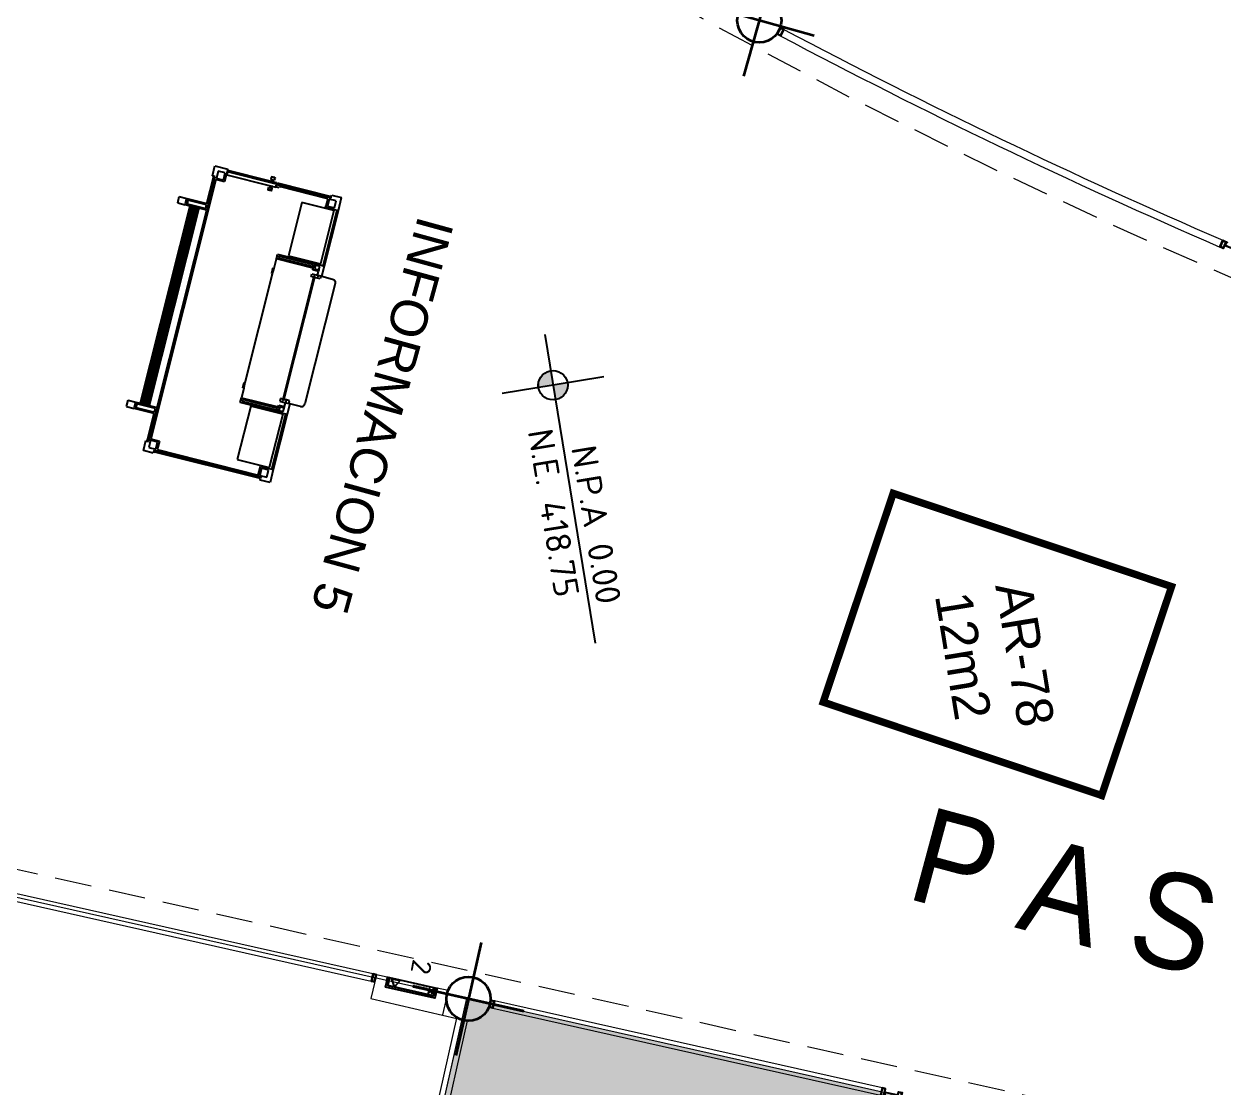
# Model space of a CAD drawing. Header units: metres. Extents: x 2 to 659295185, y -28 to 1124222152.
# Drawn here: x 655429.4 to 655445.74, y 1126640.2 to 1126654.69 of the extents above; entities that cross this region are included whole.
import ezdxf
from ezdxf.enums import TextEntityAlignment as Align

# ---------------------------------------------------------------- set-up
doc = ezdxf.new("R2010")
doc.units = ezdxf.units.M
doc.header["$MEASUREMENT"] = 0
for name, pattern in [('CCSM_C1_CUERPO HP$0$CONTINUA', [0]), ('CONTINUA', [0]), ('DASHED', [0.75, 0.5, -0.25])]:
    doc.linetypes.add(name, pattern=pattern)
doc.layers.get('0').update_dxf_attribs({"linetype": 'CONTINUOUS'})
doc.layers.add('CCSM_C1_CUERPO HP$0$A-AREAS COMERCIALES', color=151, linetype='CONTINUOUS', plot=False)
doc.layers.add('CCSM_C1_CUERPO HP$0$CCLA CORRECCIONES', color=40, linetype='CONTINUOUS', plot=False)
for name, color, linetype in [('CCSM_C1_CUERPO HP$0$A-EQUIPOS', 8, 'CONTINUOUS'), ('CCSM_C1_CUERPO HP$0$A-FRENTE DE LOCAL', 4, 'CONTINUOUS'), ('CCSM_C1_CUERPO HP$0$A-LOCAL ID', 7, 'CONTINUOUS'), ('CCSM_C1_CUERPO HP$0$A-MARCOS LOCALES', 4, 'CONTINUOUS'), ('CCSM_C1_CUERPO HP$0$A-PARED', 2, 'CCSM_C1_CUERPO HP$0$CONTINUA'), ('CCSM_C1_CUERPO HP$0$A-TEXTOS NIVELES', 7, 'CONTINUOUS'), ('CCSM_C1_CUERPO HP$0$ID_AREA EXACTA', 7, 'CONTINUOUS'), ('CCSM_C1_CUERPO HP$0$ID_Nº LOCAL', 7, 'CONTINUOUS'), ('CCSM_C1_CUERPO HP$0$ID_RUBRO', 7, 'CONTINUOUS'), ('CCSM_C1_CUERPO HP$0$ID_USO', 7, 'CONTINUOUS'), ('CCSM_XREF KIOSKOSE$0$Kiosco General', 154, 'CONTINUOUS'), ('CCSM_XREF KIOSKOSE$0$Kiosko de Inf', 42, 'CONTINUOUS'), ('modulo informacion', 7, 'CONTINUOUS'), ('SectionCutEdges', 1, 'CONTINUOUS')]:
    doc.layers.add(name, color=color, linetype=linetype)
for name, color, linetype, lineweight in [('CCSM_C1_CUERPO HP$0$ENUMERACIÓN DE CAJETIN DE EXTINSIÓN', 8, 'CONTINUOUS', 0), ('CCSM_XREF ESTRUCTURA15$0$E-CH-COLUMNA', 2, 'CONTINUOUS', 35), ('LOCALES PROPIOS', 101, 'CONTINUA', 0)]:
    doc.layers.add(name, color=color, linetype=linetype, lineweight=lineweight)
doc.styles.add('CCSM_C1_CUERPO HP$0$ROMANS', font='romans__.ttf')
doc.styles.add('CCSM_C1_CUERPO HP$0$sigo', font='arial.ttf', dxfattribs={"width": 0.9})
doc.styles.add('CCSM_C1_CUERPO HP$0$Standard', font='txt_____.ttf')
doc.styles.add('CCSM_XREF KIOSKOSE$0$Standard', font='txt')

# ---------------------------------------------------------------- blocks, each defined once
blk = doc.blocks.new('CCSM_C1_CUERPO HP$0$MARCO LOCAL-PARED')
for points in [[(655585.328, 1126575.539), (655585.378, 1126575.539), (655585.378, 1126575.439), (655585.328, 1126575.439)], [(655585.333, 1126575.534), (655585.373, 1126575.534), (655585.373, 1126575.444), (655585.333, 1126575.444)], [(655585.393, 1126575.539), (655585.393, 1126575.534), (655585.383, 1126575.534), (655585.383, 1126575.489), (655585.553, 1126575.489), (655585.553, 1126575.534), (655585.543, 1126575.534), (655585.543, 1126575.539), (655585.558, 1126575.539), (655585.558, 1126575.484), (655585.378, 1126575.484), (655585.378, 1126575.539)], [(655585.608, 1126575.539), (655585.558, 1126575.539), (655585.558, 1126575.439), (655585.608, 1126575.439)], [(655585.603, 1126575.534), (655585.563, 1126575.534), (655585.563, 1126575.444), (655585.603, 1126575.444)]]:
    blk.add_lwpolyline(points, close=True)
blk = doc.blocks.new('CCSM_C1_CUERPO HP$0$MARCO LOCAL-COLUMNA')
at = {"layer": 'CCSM_C1_CUERPO HP$0$A-MARCOS LOCALES'}
for points in [[(655585.123, 1126575.588), (655585.173, 1126575.588), (655585.173, 1126575.488), (655585.123, 1126575.488)], [(655585.128, 1126575.583), (655585.168, 1126575.583), (655585.168, 1126575.493), (655585.128, 1126575.493)]]:
    blk.add_lwpolyline(points, close=True, dxfattribs=at)
blk = doc.blocks.new('CCSM_C1_CUERPO HP$0$nivel para plantas')
h = blk.add_hatch(color=251)
h.paths.add_polyline_path([(0.2, 0, 0.414214), (0, 0.2), (0, 0)])
h.paths.add_polyline_path([(0, 0), (-0.2, 0, 0.414214), (0, -0.2)])
at = {"color": 251}
blk.add_line((-0.7, 0), (3.56, 0), dxfattribs=at)
blk.add_lwpolyline([(0, 0.7), (0, 0), (0, -0.7)], dxfattribs=at)
blk.add_circle((0, 0), 0.2, dxfattribs=at)
at = {"char_height": 0.34, "attachment_point": 1, "style": 'CCSM_C1_CUERPO HP$0$Standard'}
for s, insert, width in [('{\\Fromans|c0;\\C7;N.P.A 0.00}', (0.877, 0.444), 2.70141), ('{\\Fromans|c0;N.E. 418.75}', (0.56, -0.104), 3.02544)]:
    blk.add_mtext(s, dxfattribs=dict(at, insert=insert, width=width))
blk = doc.blocks.new('CCSM_C1_CUERPO HP$0$IDENT LOCAL')
at = {"layer": 'CCSM_C1_CUERPO HP$0$ID_AREA EXACTA', "style": 'CCSM_C1_CUERPO HP$0$ROMANS'}
blk.add_attdef('AREA-EXACTA', text='', height=0.5, dxfattribs=at).set_placement((0, 1.245), align=Align.BOTTOM_CENTER)
at = {"layer": 'CCSM_C1_CUERPO HP$0$ID_Nº LOCAL', "style": 'CCSM_C1_CUERPO HP$0$ROMANS'}
blk.add_attdef('NºLOCAL', text='', height=0.7, dxfattribs=at).set_placement((0, 2.05), align=Align.BOTTOM_CENTER)
at = {"layer": 'CCSM_C1_CUERPO HP$0$ID_RUBRO', "style": 'CCSM_C1_CUERPO HP$0$ROMANS'}
blk.add_attdef('RUBRO', text='', height=0.35, dxfattribs=at).set_placement((0, 0.395), align=Align.BOTTOM_CENTER)
at = {"layer": 'CCSM_C1_CUERPO HP$0$ID_USO', "style": 'CCSM_C1_CUERPO HP$0$ROMANS'}
blk.add_attdef('USO', text='', height=0.35, dxfattribs=at).set_placement((0, -0.455), align=Align.BOTTOM_CENTER)
blk = doc.blocks.new('CCSM_C1_CUERPO HP$0$CAJA DE MANGUERA')
for points in [[(0.444, 0.073), (0.473, -0.106), (0.44, -0.111), (0.417, 0.034), (-0.406, -0.1), (-0.382, -0.246), (-0.415, -0.251), (-0.444, -0.073)], [(0.417, 0.034), (0.44, -0.111), (-0.382, -0.246), (-0.406, -0.1)], [(0.299, 0.008), (0.393, -0.108), (0.246, -0.132)], [(-0.378, -0.123), (-0.288, -0.201), (-0.303, -0.111), (-0.363, -0.214)]]:
    blk.add_lwpolyline(points, close=True)
for points in [[(-0.295, -0.156), (-0.019, -0.111), (-0.012, -0.152)], [(-0.248, -0.149), (-0.241, -0.193)], [(-0.196, -0.14), (-0.189, -0.185)], [(-0.151, -0.133), (-0.144, -0.177)], [(-0.107, -0.125), (-0.1, -0.17)], [(-0.062, -0.118), (-0.055, -0.163)]]:
    blk.add_lwpolyline(points)
blk = doc.blocks.new('CCSM_XREF ESTRUCTURA15$0$CCSM_COLUM REDONDA')
at = {"color": 5}
for p, q in [((0, 0.774), (0, -0.774)), ((-0.789, 0), (0.789, 0))]:
    blk.add_line(p, q, dxfattribs=at)
blk.add_circle((0, 0), 0.3)
blk = doc.blocks.new('modulo informacion')
for p, q in [((398.862, -51.783), (398.143, -52.085)), ((398.862, -51.783), (398.854, -51.765)), ((398.878, -51.82), (398.862, -51.783)), ((396.32, -52.612), (397.878, -51.958)), ((397.891, -51.954), (397.878, -51.958)), ((397.904, -51.954), (397.891, -51.954)), ((397.916, -51.958), (397.904, -51.954)), ((397.928, -51.964), (397.916, -51.958)), ((397.937, -51.973), (397.928, -51.964)), ((397.943, -51.985), (397.937, -51.973)), ((397.943, -51.985), (398.002, -52.123)), ((399.038, -52.241), (398.864, -51.826)), ((399.038, -51.84), (399.056, -51.832)), ((399.618, -53.223), (399.038, -51.84)), ((398.143, -52.085), (398.135, -52.067)), ((398.158, -52.122), (398.143, -52.085)), ((398.172, -52.116), (398.346, -52.531)), ((398.023, -52.174), (397.986, -52.189)), ((398.025, -52.178), (398.023, -52.174)), ((398.094, -52.149), (398.075, -52.157)), ((398.346, -52.531), (399.038, -52.241)), ((396.293, -52.639), (396.299, -52.628)), ((396.299, -52.628), (396.309, -52.619)), ((396.309, -52.619), (396.32, -52.612)), ((396.29, -52.652), (396.293, -52.639)), ((396.29, -52.665), (396.29, -52.652)), ((396.293, -52.677), (396.29, -52.665)), ((396.351, -52.816), (396.293, -52.677)), ((398.136, -52.782), (396.727, -53.374)), ((398.153, -52.775), (398.136, -52.782)), ((398.142, -52.795), (398.136, -52.782)), ((398.154, -52.789), (398.142, -52.795)), ((398.193, -52.758), (398.153, -52.775)), ((398.155, -52.781), (398.153, -52.775)), ((398.172, -52.782), (398.154, -52.789)), ((398.154, -52.789), (398.154, -52.789)), ((398.154, -52.789), (398.155, -52.79)), ((398.154, -52.789), (398.154, -52.789)), ((398.206, -52.768), (398.155, -52.79)), ((398.169, -52.775), (398.155, -52.781)), ((398.196, -52.764), (398.169, -52.775)), ((398.172, -52.781), (398.169, -52.775)), ((398.206, -52.767), (398.172, -52.781)), ((398.206, -52.768), (398.172, -52.782)), ((398.172, -52.781), (398.172, -52.782)), ((398.209, -52.751), (398.193, -52.758)), ((398.193, -52.758), (398.196, -52.764)), ((398.215, -52.764), (398.206, -52.767)), ((398.206, -52.767), (398.206, -52.768)), ((398.206, -52.768), (398.206, -52.768)), ((398.209, -52.751), (398.331, -52.7)), ((398.215, -52.763), (398.209, -52.751)), ((396.225, -52.89), (395.506, -53.192)), ((396.225, -52.89), (396.217, -52.872)), ((396.241, -52.927), (396.225, -52.89)), ((396.401, -53.348), (396.227, -52.933)), ((396.305, -52.9), (396.324, -52.892)), ((396.372, -52.866), (396.409, -52.851)), ((396.374, -52.871), (396.372, -52.866)), ((396.291, -52.996), (396.283, -52.977)), ((395.506, -53.192), (395.498, -53.174)), ((395.521, -53.229), (395.506, -53.192)), ((395.535, -53.223), (395.709, -53.638)), ((399.618, -53.223), (399.637, -53.215)), ((395.423, -53.357), (395.405, -53.365)), ((395.718, -54.058), (395.423, -53.357)), ((395.542, -53.329), (395.549, -53.348)), ((395.709, -53.638), (396.401, -53.348)), ((396.654, -53.404), (396.533, -53.455)), ((396.67, -53.397), (396.654, -53.404)), ((396.659, -53.417), (396.654, -53.404)), ((396.672, -53.412), (396.659, -53.417)), ((396.711, -53.38), (396.67, -53.397)), ((396.673, -53.404), (396.67, -53.397)), ((396.674, -53.411), (396.672, -53.412)), ((396.672, -53.412), (396.672, -53.412)), ((396.672, -53.412), (396.673, -53.412)), ((396.672, -53.412), (396.672, -53.412)), ((396.724, -53.39), (396.673, -53.412)), ((396.687, -53.398), (396.673, -53.404)), ((396.69, -53.404), (396.674, -53.411)), ((396.674, -53.411), (396.674, -53.411)), ((396.714, -53.387), (396.687, -53.398)), ((396.69, -53.404), (396.687, -53.398)), ((396.724, -53.389), (396.69, -53.404)), ((396.724, -53.39), (396.69, -53.404)), ((396.69, -53.404), (396.69, -53.404)), ((396.727, -53.374), (396.711, -53.38)), ((396.711, -53.38), (396.714, -53.387)), ((396.732, -53.386), (396.724, -53.389)), ((396.724, -53.389), (396.724, -53.39)), ((396.724, -53.39), (396.724, -53.39)), ((396.732, -53.386), (396.727, -53.374)), ((399.21, -53.503), (399.565, -53.354)), ((399.573, -53.372), (399.565, -53.354)), ((396.622, -54.727), (399.176, -53.655)), ((396.626, -54.737), (399.18, -53.664)), ((396.626, -54.736), (399.18, -53.664)), ((396.633, -54.752), (399.187, -53.68)), ((396.633, -54.752), (399.187, -53.68)), ((396.639, -54.768), (399.193, -53.695)), ((396.639, -54.768), (399.193, -53.696)), ((396.646, -54.783), (399.2, -53.711)), ((396.646, -54.784), (399.2, -53.712)), ((396.652, -54.799), (399.206, -53.727)), ((396.653, -54.8), (399.207, -53.728)), ((396.659, -54.816), (399.213, -53.743)), ((396.659, -54.815), (399.213, -53.743)), ((396.663, -54.825), (399.217, -53.753)), ((396.666, -54.831), (399.22, -53.759)), ((399.308, -53.789), (399.301, -53.77)), ((399.368, -53.88), (399.327, -53.781)), ((399.285, -53.914), (399.244, -53.816)), ((399.262, -53.808), (399.255, -53.79)), ((399.281, -53.916), (399.281, -53.917)), ((399.368, -53.88), (399.285, -53.914)), ((399.373, -53.878), (399.373, -53.878)), ((395.719, -54.062), (395.986, -54.698)), ((395.727, -54.058), (395.733, -54.056)), ((395.727, -54.059), (395.727, -54.058)), ((395.747, -54.051), (395.729, -54.059)), ((395.733, -54.056), (395.742, -54.052)), ((395.733, -54.055), (395.734, -54.054)), ((395.733, -54.056), (395.733, -54.055)), ((395.734, -54.052), (395.735, -54.051)), ((395.734, -54.053), (395.734, -54.052)), ((395.734, -54.054), (395.734, -54.053)), ((395.735, -54.05), (395.736, -54.049)), ((395.735, -54.051), (395.735, -54.05)), ((395.735, -54.051), (395.735, -54.051)), ((395.736, -54.048), (395.737, -54.047)), ((395.736, -54.049), (395.736, -54.048)), ((395.737, -54.045), (395.738, -54.044)), ((395.737, -54.047), (395.737, -54.045)), ((395.738, -54.044), (395.739, -54.043)), ((395.741, -54.048), (395.739, -54.043)), ((395.742, -54.052), (395.741, -54.048)), ((395.742, -54.052), (395.746, -54.05)), ((395.746, -54.05), (395.759, -54.045)), ((395.746, -54.051), (395.746, -54.05)), ((395.756, -54.047), (395.759, -54.046)), ((395.759, -54.046), (395.759, -54.045)), ((395.773, -54.087), (395.778, -54.088)), ((395.778, -54.088), (395.784, -54.103)), ((395.804, -54.094), (395.784, -54.103)), ((395.789, -54.114), (395.784, -54.103)), ((395.808, -54.105), (395.789, -54.114)), ((395.825, -54.063), (395.796, -54.077)), ((395.804, -54.094), (395.796, -54.077)), ((395.808, -54.105), (395.804, -54.094)), ((395.816, -54.123), (395.808, -54.105)), ((395.832, -54.064), (395.825, -54.063)), ((395.825, -54.063), (395.846, -54.112)), ((395.832, -54.064), (395.85, -54.107)), ((395.85, -54.107), (395.846, -54.112)), ((395.66, -54.136), (395.664, -54.13)), ((395.66, -54.136), (395.678, -54.179)), ((395.664, -54.13), (395.694, -54.12)), ((395.664, -54.13), (395.685, -54.18)), ((395.678, -54.179), (395.685, -54.18)), ((395.685, -54.18), (395.714, -54.166)), ((395.702, -54.137), (395.694, -54.12)), ((395.702, -54.137), (395.722, -54.129)), ((395.706, -54.148), (395.702, -54.137)), ((395.706, -54.148), (395.726, -54.14)), ((395.714, -54.166), (395.706, -54.148)), ((395.718, -54.11), (395.715, -54.114)), ((395.715, -54.114), (395.722, -54.129)), ((395.722, -54.129), (395.726, -54.14)), ((395.732, -54.155), (395.726, -54.14)), ((395.737, -54.156), (395.732, -54.155)), ((395.795, -54.129), (395.789, -54.114)), ((395.792, -54.133), (395.795, -54.129)), ((395.846, -54.112), (395.816, -54.123)), ((396.023, -54.679), (396.024, -54.678)), ((396.023, -54.681), (396.023, -54.679)), ((396.023, -54.682), (396.023, -54.681)), ((396.023, -54.683), (396.023, -54.682)), ((396.024, -54.684), (396.023, -54.683)), ((396.024, -54.678), (396.025, -54.677)), ((396.025, -54.685), (396.024, -54.684)), ((396.025, -54.677), (396.026, -54.677)), ((396.026, -54.686), (396.025, -54.685)), ((396.026, -54.677), (396.027, -54.676)), ((396.027, -54.686), (396.026, -54.686)), ((396.027, -54.676), (396.029, -54.676)), ((396.029, -54.686), (396.027, -54.686)), ((396.029, -54.676), (396.03, -54.677)), ((396.03, -54.686), (396.029, -54.686)), ((396.03, -54.677), (396.031, -54.677)), ((396.031, -54.685), (396.03, -54.686)), ((396.031, -54.677), (396.032, -54.678)), ((396.032, -54.684), (396.031, -54.685)), ((396.032, -54.678), (396.033, -54.679)), ((396.033, -54.683), (396.032, -54.684)), ((396.033, -54.679), (396.033, -54.681)), ((396.033, -54.681), (396.033, -54.682)), ((396.033, -54.682), (396.033, -54.683)), ((396.49, -54.645), (396.135, -54.794)), ((396.135, -54.794), (396.143, -54.812)), ((396.648, -55.022), (396.607, -54.923)), ((396.625, -54.916), (396.618, -54.897)), ((396.671, -54.896), (396.664, -54.878)), ((396.731, -54.987), (396.69, -54.888)), ((396.644, -55.024), (396.644, -55.024)), ((396.731, -54.987), (396.648, -55.022)), ((396.736, -54.985), (396.736, -54.985))]:
    blk.add_line(p, q)
at = {"layer": 'SectionCutEdges'}
for p, q in [((398.135, -52.067), (398.854, -51.765)), ((398.854, -51.765), (399.02, -51.695)), ((398.878, -51.82), (398.864, -51.826)), ((398.924, -51.931), (398.878, -51.82)), ((398.988, -51.774), (398.896, -51.812)), ((398.896, -51.812), (398.935, -51.905)), ((399.027, -51.866), (398.988, -51.774)), ((399.02, -51.695), (399.075, -51.824)), ((398.172, -52.116), (398.864, -51.826)), ((399.035, -51.884), (398.924, -51.931)), ((398.935, -51.905), (399.027, -51.866)), ((399.027, -51.866), (399.035, -51.884)), ((399.584, -53.194), (399.035, -51.884)), ((399.075, -51.824), (399.056, -51.832)), ((399.056, -51.832), (399.637, -53.215)), ((398.007, -52.135), (397.97, -52.15)), ((398.002, -52.123), (398.135, -52.067)), ((398.002, -52.123), (398.007, -52.135)), ((398.023, -52.174), (398.007, -52.135)), ((398.14, -52.13), (398.094, -52.149)), ((398.164, -52.187), (398.14, -52.13)), ((398.172, -52.116), (398.158, -52.122)), ((398.158, -52.122), (398.391, -52.675)), ((396.424, -52.887), (398.001, -52.225)), ((398.005, -52.234), (396.428, -52.896)), ((397.97, -52.15), (397.986, -52.189)), ((397.986, -52.189), (398.001, -52.225)), ((398.001, -52.225), (398.019, -52.217)), ((398.001, -52.225), (398.005, -52.234)), ((398.023, -52.226), (398.005, -52.234)), ((398.005, -52.234), (398.02, -52.27)), ((398.019, -52.217), (398.023, -52.226)), ((398.02, -52.27), (398.057, -52.254)), ((398.025, -52.178), (398.023, -52.174)), ((398.075, -52.157), (398.025, -52.178)), ((398.057, -52.254), (398.025, -52.178)), ((398.107, -52.233), (398.075, -52.157)), ((398.094, -52.149), (398.118, -52.207)), ((398.13, -52.223), (398.107, -52.233)), ((398.118, -52.207), (398.164, -52.187)), ((398.13, -52.223), (398.149, -52.215)), ((398.331, -52.7), (398.13, -52.223)), ((398.172, -52.206), (398.149, -52.215)), ((398.149, -52.215), (398.341, -52.674)), ((398.172, -52.206), (398.164, -52.187)), ((398.365, -52.665), (398.172, -52.206)), ((398.391, -52.675), (398.331, -52.7)), ((398.341, -52.674), (398.365, -52.665)), ((396.217, -52.872), (395.498, -53.174)), ((395.535, -53.223), (396.227, -52.933)), ((396.351, -52.816), (396.217, -52.872)), ((396.241, -52.927), (396.227, -52.933)), ((396.473, -53.48), (396.241, -52.927)), ((396.305, -52.9), (396.259, -52.919)), ((396.259, -52.919), (396.283, -52.977)), ((396.283, -52.977), (396.329, -52.958)), ((396.329, -52.958), (396.305, -52.9)), ((396.374, -52.871), (396.324, -52.892)), ((396.324, -52.892), (396.356, -52.968)), ((396.351, -52.816), (396.356, -52.828)), ((396.356, -52.828), (396.393, -52.812)), ((396.356, -52.828), (396.372, -52.866)), ((396.374, -52.871), (396.372, -52.866)), ((396.406, -52.947), (396.374, -52.871)), ((396.393, -52.812), (396.409, -52.851)), ((396.424, -52.887), (396.406, -52.894)), ((396.406, -52.894), (396.41, -52.904)), ((396.443, -52.932), (396.406, -52.947)), ((396.409, -52.851), (396.424, -52.887)), ((396.41, -52.904), (396.428, -52.896)), ((396.428, -52.896), (396.424, -52.887)), ((396.428, -52.896), (396.443, -52.932)), ((396.314, -52.986), (396.291, -52.996)), ((396.291, -52.996), (396.484, -53.454)), ((396.333, -52.978), (396.314, -52.986)), ((396.507, -53.445), (396.314, -52.986)), ((396.356, -52.968), (396.333, -52.978)), ((396.333, -52.978), (396.533, -53.455)), ((395.498, -53.174), (395.332, -53.244)), ((395.386, -53.373), (395.332, -53.244)), ((395.503, -53.237), (395.411, -53.276)), ((395.411, -53.276), (395.45, -53.368)), ((395.542, -53.329), (395.503, -53.237)), ((395.535, -53.223), (395.521, -53.229)), ((395.521, -53.229), (395.568, -53.34)), ((399.474, -53.24), (399.584, -53.194)), ((399.52, -53.351), (399.474, -53.24)), ((399.592, -53.212), (399.5, -53.251)), ((399.5, -53.251), (399.539, -53.343)), ((399.631, -53.304), (399.592, -53.212)), ((399.637, -53.215), (399.655, -53.207)), ((399.655, -53.207), (399.709, -53.336)), ((395.405, -53.365), (395.386, -53.373)), ((395.699, -54.066), (395.405, -53.365)), ((395.45, -53.368), (395.542, -53.329)), ((395.457, -53.386), (395.549, -53.348)), ((395.457, -53.386), (395.72, -54.013)), ((395.568, -53.34), (395.549, -53.348)), ((396.164, -54.76), (399.52, -53.351)), ((396.533, -53.455), (396.473, -53.48)), ((396.484, -53.454), (396.507, -53.445)), ((399.573, -53.372), (399.218, -53.521)), ((399.539, -53.343), (399.52, -53.351)), ((399.539, -53.343), (399.631, -53.304)), ((399.58, -53.39), (399.573, -53.372)), ((399.709, -53.336), (399.58, -53.39)), ((399.127, -53.537), (396.573, -54.61)), ((399.127, -53.537), (399.21, -53.503)), ((399.171, -53.642), (399.127, -53.537)), ((399.199, -53.529), (399.153, -53.548)), ((399.153, -53.548), (399.255, -53.79)), ((399.301, -53.77), (399.199, -53.529)), ((399.218, -53.521), (399.21, -53.503)), ((399.218, -53.521), (399.327, -53.781)), ((396.617, -54.714), (399.171, -53.642)), ((399.179, -53.661), (396.625, -54.733)), ((399.171, -53.642), (399.176, -53.655)), ((399.176, -53.655), (399.179, -53.661)), ((399.179, -53.661), (399.18, -53.664)), ((399.18, -53.664), (399.18, -53.664)), ((399.187, -53.68), (399.18, -53.664)), ((399.187, -53.68), (399.187, -53.68)), ((399.193, -53.695), (399.187, -53.68)), ((399.193, -53.696), (399.193, -53.695)), ((399.2, -53.711), (399.193, -53.696)), ((399.2, -53.712), (399.2, -53.711)), ((399.206, -53.727), (399.2, -53.712)), ((399.207, -53.728), (399.206, -53.727)), ((399.213, -53.743), (399.207, -53.728)), ((399.213, -53.743), (399.217, -53.753)), ((399.213, -53.743), (399.213, -53.743)), ((399.22, -53.759), (399.217, -53.753)), ((399.244, -53.816), (399.22, -53.759)), ((399.255, -53.79), (399.301, -53.77)), ((399.327, -53.781), (399.308, -53.789)), ((399.262, -53.808), (399.244, -53.816)), ((399.308, -53.789), (399.262, -53.808)), ((395.718, -54.058), (395.699, -54.066)), ((395.719, -54.062), (395.701, -54.07)), ((395.701, -54.07), (395.718, -54.11)), ((395.735, -54.051), (395.718, -54.058)), ((395.719, -54.062), (395.727, -54.059)), ((395.72, -54.013), (395.739, -54.005)), ((395.727, -54.059), (395.746, -54.051)), ((395.741, -54.048), (395.735, -54.051)), ((395.739, -54.005), (395.754, -54.042)), ((395.754, -54.042), (395.741, -54.048)), ((395.746, -54.051), (395.756, -54.047)), ((395.773, -54.087), (395.756, -54.047)), ((395.792, -54.133), (395.773, -54.087)), ((395.737, -54.156), (395.718, -54.11)), ((395.737, -54.156), (395.968, -54.705)), ((396.023, -54.682), (395.792, -54.133)), ((395.952, -54.719), (396.03, -54.686)), ((396.021, -54.885), (395.952, -54.719)), ((395.986, -54.698), (395.968, -54.705)), ((395.986, -54.698), (396.023, -54.682)), ((396.107, -54.675), (396.015, -54.713)), ((396.015, -54.713), (396.053, -54.806)), ((396.03, -54.686), (396.118, -54.649)), ((396.146, -54.767), (396.107, -54.675)), ((396.118, -54.649), (396.164, -54.76)), ((396.498, -54.663), (396.143, -54.812)), ((396.49, -54.645), (396.573, -54.61)), ((396.49, -54.645), (396.498, -54.663)), ((396.607, -54.923), (396.498, -54.663)), ((396.562, -54.636), (396.516, -54.655)), ((396.516, -54.655), (396.618, -54.897)), ((396.664, -54.878), (396.562, -54.636)), ((396.573, -54.61), (396.617, -54.714)), ((396.617, -54.714), (396.622, -54.727)), ((396.625, -54.733), (396.622, -54.727)), ((396.625, -54.733), (396.626, -54.736)), ((396.626, -54.737), (396.626, -54.736)), ((396.633, -54.752), (396.626, -54.737)), ((396.633, -54.752), (396.633, -54.752)), ((396.639, -54.768), (396.633, -54.752)), ((396.15, -54.831), (396.021, -54.885)), ((396.053, -54.806), (396.146, -54.767)), ((396.143, -54.812), (396.15, -54.831)), ((396.625, -54.916), (396.607, -54.923)), ((396.618, -54.897), (396.664, -54.878)), ((396.671, -54.896), (396.625, -54.916)), ((396.639, -54.768), (396.639, -54.768)), ((396.646, -54.783), (396.639, -54.768)), ((396.646, -54.784), (396.646, -54.783)), ((396.652, -54.799), (396.646, -54.784)), ((396.653, -54.8), (396.652, -54.799)), ((396.659, -54.815), (396.653, -54.8)), ((396.659, -54.816), (396.659, -54.815)), ((396.659, -54.816), (396.663, -54.825)), ((396.663, -54.825), (396.666, -54.831)), ((396.666, -54.831), (396.69, -54.888)), ((396.69, -54.888), (396.671, -54.896))]:
    blk.add_line(p, q, dxfattribs=at)

msp = doc.modelspace()

# ---------------------------------------------------------------- hatches: boundary and pattern name
at = {"layer": 'LOCALES PROPIOS'}
msp.add_hatch(color=101, dxfattribs=at).paths.add_polyline_path([(655441.212, 1126640.1178), (655439.726, 1126633.4954), (655439.2198, 1126631.2393), (655439.1466, 1126631.2557), (655433.4521, 1126632.6053), (655435.4306, 1126641.4156)])

# ---------------------------------------------------------------- linework, layer by layer
at = {"layer": 'CCSM_C1_CUERPO HP$0$A-AREAS COMERCIALES', "lineweight": 5}
for points in [[(655418.4143, 1126624.8056), (655428.4564, 1126622.6788), (655430.4888, 1126631.7029), (655432.9161, 1126631.1596), (655433.0462, 1126631.1305), (655433.121, 1126631.1138), (655435.4321, 1126641.4152), (655424.7003, 1126643.821), (655424.7534, 1126644.0017), (655422.8076, 1126644.5737)], [(655441.2119, 1126640.1172), (655438.5823, 1126628.4093), (655435.6163, 1126629.0752), (655432.8057, 1126629.7062), (655433.4455, 1126632.5631), (655435.4321, 1126641.4152), (655441.2119, 1126640.1172)]]:
    msp.add_lwpolyline(points, close=True, dxfattribs=at)
at = {"layer": 'CCSM_C1_CUERPO HP$0$A-FRENTE DE LOCAL', "lineweight": 5}
for p, q in [((655434.1915, 1126641.7409), (655424.7629, 1126643.8566)), ((655424.7347, 1126643.7606), (655434.1688, 1126641.6435)), ((655441.0865, 1126640.197), (655435.806, 1126641.3826)), ((655441.0865, 1126640.1967), (655435.8061, 1126641.3823)), ((655435.7839, 1126641.2851), (655441.0643, 1126640.0995)), ((655435.784, 1126641.2848), (655441.0644, 1126640.0992))]:
    msp.add_line(p, q, dxfattribs=at)
for centre, radius, start, end in [((655479.7784, 1126730.3133), 85.6319, 242.129389, 246.570459), ((655479.7783, 1126730.3131), 85.7317, 242.129386, 246.570585)]:
    msp.add_arc(centre, radius, start, end, dxfattribs=at)
at = {"layer": 'CCSM_C1_CUERPO HP$0$A-PARED', "lineweight": 5}
for points in [[(655435.1758, 1126641.5241), (655435.0251, 1126641.5562), (655434.9952, 1126641.4207), (655434.3214, 1126641.5718), (655434.3451, 1126641.7049), (655434.1991, 1126641.7392), (655434.1235, 1126641.4175), (655435.2943, 1126641.1442)], [(655435.1759, 1126641.5238), (655435.0252, 1126641.5559), (655434.9953, 1126641.4204), (655434.3215, 1126641.5715), (655434.3452, 1126641.7045), (655434.1992, 1126641.7389), (655434.1236, 1126641.4172), (655435.2944, 1126641.1438)]]:
    msp.add_lwpolyline(points, dxfattribs=at)
at = {"layer": 'CCSM_C1_CUERPO HP$0$A-PARED', "lineweight": 5, "ltscale": 0.5}
for points in [[(655434.2184, 1126636.3481), (655435.2948, 1126641.1461)], [(655434.364, 1126636.3154), (655435.4406, 1126641.1107)]]:
    msp.add_lwpolyline(points, dxfattribs=at)
at = {"layer": 'CCSM_C1_CUERPO HP$0$CCLA CORRECCIONES', "lineweight": 5, "ltscale": 0.5}
for p, q in [((655435.1758, 1126641.5241), (655435.0983, 1126641.192)), ((655435.1759, 1126641.5238), (655435.0983, 1126641.1917))]:
    msp.add_line(p, q, dxfattribs=at)
at = {"layer": 'CCSM_XREF KIOSKOSE$0$Kiosco General', "linetype": 'DASHED', "lineweight": 5}
msp.add_lwpolyline([(655496.1789, 1126628.1872), (655423.5309, 1126644.4643), (655428.174, 1126661.5543, 0.1995652), (655491.4887, 1126645.0389)], format="xyb", close=True, dxfattribs=at)
at = {"layer": 'CCSM_XREF KIOSKOSE$0$Kiosco General', "linetype": 'DASHED', "lineweight": 5, "const_width": 0.1}
for points in [[(655444.0781, 1126644.1809), (655445.031, 1126647.0255), (655441.2381, 1126648.296), (655440.2852, 1126645.4514)], [(655444.0782, 1126644.1806), (655445.031, 1126647.0252), (655441.2382, 1126648.2957), (655440.2853, 1126645.4511)]]:
    msp.add_lwpolyline(points, close=True, dxfattribs=at)

# ---------------------------------------------------------------- block references
at = {"layer": 'CCSM_C1_CUERPO HP$0$A-EQUIPOS', "lineweight": 5}
for p, xscale, yscale, zscale, rotation in [((655434.6581, 1126641.4963), 0.7667190465554885, 0.7667190465554885, 0.7667190465554885, 158.0515670571225), ((655434.6582, 1126641.496), 0.7667190466456014, 0.7667190466456014, 0.7667190466456014, 158.0517086692581)]:
    msp.add_blockref('CCSM_C1_CUERPO HP$0$CAJA DE MANGUERA', p, dxfattribs=dict(at, xscale=xscale, yscale=yscale, zscale=zscale, rotation=rotation))
at = {"layer": 'CCSM_C1_CUERPO HP$0$A-LOCAL ID', "lineweight": 5}
ref = msp.add_blockref('CCSM_C1_CUERPO HP$0$IDENT LOCAL', (655446.6411, 1126639.5737), dxfattribs=dict(at, rotation=344.9500781377758))
ref.add_attrib('NºLOCAL', 'P A S I L L O   7', dxfattribs={"layer": 'CCSM_C1_CUERPO HP$0$ID_Nº LOCAL', "height": 1.3, "rotation": 344.95008, "style": 'CCSM_C1_CUERPO HP$0$sigo', "width": 0.9}).set_placement((655446.9916, 1126640.8774), align=Align.BOTTOM_CENTER)
at = {"layer": 'CCSM_C1_CUERPO HP$0$A-MARCOS LOCALES', "lineweight": 5}
for name, p, rotation in [('CCSM_C1_CUERPO HP$0$MARCO LOCAL-COLUMNA', (-450365.6883, 436611.9977), 332.1612067300462), ('CCSM_C1_CUERPO HP$0$MARCO LOCAL-PARED', (-392673.149, 351789.5709), 336.6713922772175), ('CCSM_C1_CUERPO HP$0$MARCO LOCAL-COLUMNA', (1543332.0667, 2080897.3297), 167.2593657970918), ('CCSM_C1_CUERPO HP$0$MARCO LOCAL-COLUMNA', (1543334.4252, 2080895.1354), 167.2592241860962), ('CCSM_C1_CUERPO HP$0$MARCO LOCAL-PARED', (1544528.898, 2079786.3413), 167.1878084498211)]:
    msp.add_blockref(name, p, dxfattribs=dict(at, rotation=rotation))
at = {"layer": 'CCSM_C1_CUERPO HP$0$A-MARCOS LOCALES', "lineweight": 5, "xscale": -1}
for p, rotation in [((273226.1418, 2372788.2997), 166.8551041691526), ((273223.0618, 2372787.3547), 166.8552457917453)]:
    msp.add_blockref('CCSM_C1_CUERPO HP$0$MARCO LOCAL-COLUMNA', p, dxfattribs=dict(at, rotation=rotation))
at = {"layer": 'CCSM_C1_CUERPO HP$0$A-TEXTOS NIVELES', "lineweight": 5}
for p, rotation in [((655436.6042, 1126649.7675), 279.3084512052866), ((655436.6043, 1126649.7672), 279.3085927561572)]:
    msp.add_blockref('CCSM_C1_CUERPO HP$0$nivel para plantas', p, dxfattribs=dict(at, rotation=rotation))
at = {"layer": 'CCSM_XREF ESTRUCTURA15$0$E-CH-COLUMNA', "lineweight": 5}
for p, rotation in [((655439.4151, 1126654.7342), 254.2862551511412), ((655435.4534, 1126641.4104), 257.3465579638988), ((655435.4535, 1126641.4101), 257.3466995829638)]:
    msp.add_blockref('CCSM_XREF ESTRUCTURA15$0$CCSM_COLUM REDONDA', p, dxfattribs=dict(at, rotation=rotation))
at = {"layer": 'modulo informacion', "lineweight": 5, "rotation": 233.1076641256153}
msp.add_blockref('modulo informacion', (655713.6306, 1126936.5321), dxfattribs=at)

# ---------------------------------------------------------------- texts
at = {"layer": 'CCSM_C1_CUERPO HP$0$ENUMERACIÓN DE CAJETIN DE EXTINSIÓN', "lineweight": 5, "char_height": 0.2669, "width": 0.015658, "attachment_point": 1, "style": 'CCSM_C1_CUERPO HP$0$ROMANS'}
for insert, rotation in [((655434.9596, 1126641.9129), 259.51159), ((655434.9596, 1126641.9125), 259.51173)]:
    msp.add_mtext('2', dxfattribs=dict(at, insert=insert, rotation=rotation))
at = {"layer": 'CCSM_XREF KIOSKOSE$0$Kiosco General', "lineweight": 5, "char_height": 0.2, "attachment_point": 1, "style": 'CCSM_XREF KIOSKOSE$0$Standard'}
for insert, rotation in [((655443.1212, 1126647.1203), 279.308), ((655443.1212, 1126647.12), 279.30814)]:
    msp.add_mtext_dynamic_manual_height_columns('\\pt2.6;{\\fArial|b0|i0|c0|p34;\\H2.5x;AR-78\\P12m2}', width=7.561207, gutter_width=1, heights=[0], dxfattribs=dict(at, insert=insert, rotation=rotation))
at = {"layer": 'CCSM_XREF KIOSKOSE$0$Kiosko de Inf', "lineweight": 5, "char_height": 0.2, "attachment_point": 1, "style": 'CCSM_XREF KIOSKOSE$0$Standard'}
for insert, rotation in [((655435.2564, 1126651.962), 254.66089), ((655435.2565, 1126651.9617), 254.66103)]:
    msp.add_mtext_dynamic_manual_height_columns('\\pt2.6;{\\fArial|b0|i0|c0|p34;\\H2.5x;INFORMACION 5}', width=7.561207, gutter_width=1, heights=[0], dxfattribs=dict(at, insert=insert, rotation=rotation))

doc.saveas('drawing.dxf')
